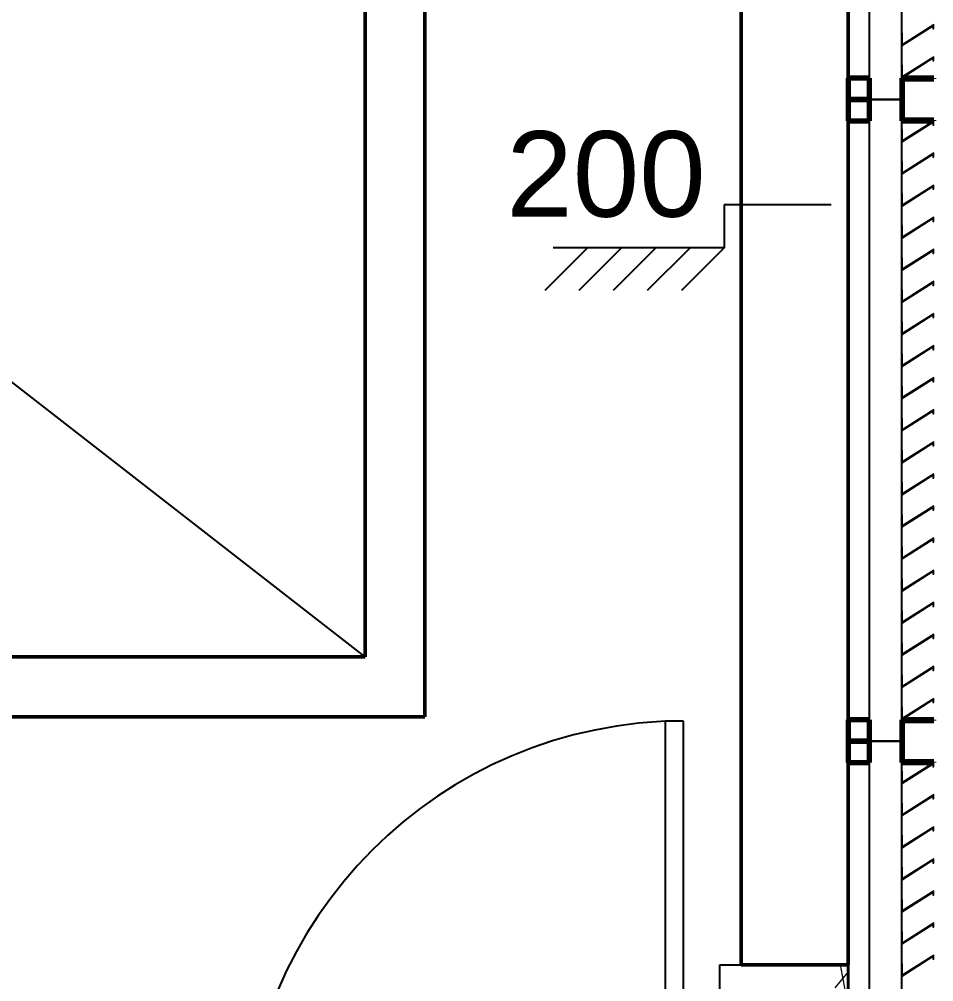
# Model space of a CAD drawing. Header units: millimetres. Extents: x -1379 to 1385823, y -4884429 to 548763.
# Drawn here: x 295061 to 297200, y -2305477 to -2303227 of the extents above; entities that cross this region are included whole.
import ezdxf

# ---------------------------------------------------------------- set-up
doc = ezdxf.new("R2010")
doc.units = ezdxf.units.MM
doc.layers.add('000 - CONCRETE_COL_CUT_COLOR_5', color=7, linetype='Continuous')
doc.layers.add('000 - CONCRETE_EX_BUILDING_MAIN_COLOR_1', color=7, linetype='Continuous')
doc.layers.add('000 - CONCRETE_EX_LOUVERS_DEF_SUB', color=7, linetype='Continuous', plot=False)
for name, color, linetype, lineweight in [('_ _ A-DETL-OPENING', 7, 'Continuous', 25), ('A-COLS-E', 7, 'Continuous', 35), ('A-DETL-THIN', 7, 'Continuous', 25), ('A-DOOR-E', 7, 'Continuous', 35), ('A-FLOR-E', 7, 'Continuous', 35), ('A-GENM', 7, 'Continuous', 35), ('A-GLAZ-CURT', 7, 'Continuous', 35), ('G-ANNO-TEXT', 7, 'Continuous', 9), ('WALL-E', 7, 'Continuous', 50)]:
    doc.layers.add(name, color=color, linetype=linetype, lineweight=lineweight)
doc.styles.add('Arial_3', font='arial.ttf', dxfattribs={"height": 200})

# ---------------------------------------------------------------- blocks, each defined once
blk = doc.blocks.new('DPA_DR-SG-SW-HR - D4_1100x2150 mm-5618247-IV01 - LOWER ROOF LEVEL PLAN')
at = {"layer": '000 - CONCRETE_EX_BUILDING_MAIN_COLOR_1', "color": 7}
for p, q in [((472, 1106.35), (472, 76.35)), ((515, 1106.35), (472, 1106.35)), ((515, 76.35), (515, 1106.35)), ((-515, 76.35), (-550, 76.35)), ((-550, 76.35), (-550, -23.65)), ((-515, 33.35), (-515, 76.35)), ((472, 76.35), (515, 76.35)), ((515, 76.35), (515, 33.35)), ((550, 76.35), (515, 76.35)), ((550, -23.65), (550, 76.35)), ((-500, 33.35), (-515, 33.35)), ((-500, -23.65), (-500, 33.35)), ((515, 33.35), (500, 33.35)), ((500, 33.35), (500, -23.65)), ((-550, -23.65), (-500, -23.65)), ((500, -23.65), (550, -23.65))]:
    blk.add_line(p, q, dxfattribs=at)
at = {"layer": '000 - CONCRETE_EX_BUILDING_MAIN_COLOR_1', "color": 7, "lineweight": 35}
for p, q in [((-550, -23.65), (-550, 76.35)), ((-550, 76.35), (-515, 76.35)), ((-515, 76.35), (-515, 33.35)), ((515, 33.35), (515, 76.35)), ((515, 76.35), (550, 76.35)), ((550, 76.35), (550, -23.65)), ((-515, 33.35), (-500, 33.35)), ((-500, 33.35), (-500, -23.65)), ((500, -23.65), (500, 33.35)), ((500, 33.35), (515, 33.35)), ((-500, -23.65), (-550, -23.65)), ((550, -23.65), (500, -23.65))]:
    blk.add_line(p, q, dxfattribs=at)
at = {"layer": '000 - CONCRETE_EX_BUILDING_MAIN_COLOR_1', "color": 7}
blk.add_arc((515, 76.35), 1030, 90, 180, dxfattribs=at)
blk = doc.blocks.new('DPA_Rectangular - 300 x 700mm-V8-IV01 - LOWER ROOF LEVEL PLAN')
at = {"layer": '000 - CONCRETE_COL_CUT_COLOR_5', "lineweight": 9}
h = blk.add_hatch(dxfattribs=at)
h.set_pattern_fill('FP_9', style=0, pattern_type=2)
h.set_pattern_definition([(50, (-233076.46, 2313145.5), (728.7365, -63.75582), [76.2, -838.2]), (355, (-233076.5, 2313145.5), (-140.97162, 764.2276), [60.96, -670.56]), (100.451, (-233015.74, 2313140.2), (587.77, 700.46675), [64.76, -712.36]), (46.184, (-233076.5, 2313348.7), (1084.31624, -168.17096), [114.3, -1257.3]), (96.636, (-232986.1, 2313334.7), (949.6099, 989.70985), [97.14, -1068.54]), (351.184, (-233076.5, 2313348.7), (949.62055, 989.70115), [91.44, -1005.84]), (21, (-232974.86, 2313297.9), (606.45787, -409.06057), [76.2, -838.2]), (326, (-232974.9, 2313297.9), (247.20834, 736.75292), [60.96, -670.56]), (71.451, (-232924.3, 2313263.8), (853.66825, 327.68547), [64.76, -712.36]), (37.5, (-233076.46, 2313145.48), (12.354693, 338.22012), [33.528, -628.904, 33.528, -1320.292]), (37.5, (-233076.46, 2313145.48), (12.354693, 338.22012), [-695.96, -647.192, 33.528, -639.572]), (7.5, (-233076.46, 2313145.48), (267.278874, 400.722127), [33.528, -354.584, 33.528, -870.204]), (7.5, (-233076.46, 2313145.48), (267.278874, 400.722127), [-421.64, -613.664, 33.528, -223.012]), (327.5, (-233303.03, 2313145.48), (542.36333, -22.915345), [33.528, -220.472, 33.528, -1810.512]), (327.5, (-233303.03, 2313145.48), (542.36333, -22.915345), [-287.528, -758.952, 33.528, -1018.032]), (317.5, (-233404.63, 2313145.5), (592.51696, 101.70711), [33.528, -296.672, 33.528, -1239.52]), (317.5, (-233404.63, 2313145.5), (592.51696, 101.70711), [-363.728, -492.76, 33.528, -713.232])])
h.paths.add_polyline_path([(150, -350), (150, 350), (-150, 350), (-150, -350)])
at = {"layer": '000 - CONCRETE_COL_CUT_COLOR_5', "color": 7}
for p, q in [((-150, 350), (150, 350)), ((-150, -350), (-150, 350)), ((150, 350), (150, -350)), ((150, -350), (-150, -350))]:
    blk.add_line(p, q, dxfattribs=at)
blk = doc.blocks.new('DPA_CP_Entrance Louver Grill Vertical Z - Louver Grill Vertical Z-4595767-IV01 - LOWER ROOF LEVEL PLAN')
at = {"layer": '000 - CONCRETE_EX_LOUVERS_DEF_SUB', "color": 7, "lineweight": 70}
for p, q in [((-700, 0), (-750, 0)), ((-750, 0), (-750, -50)), ((-700, -50), (-700, 0)), ((750, 0), (700, 0)), ((700, 0), (700, -50)), ((750, -50), (750, 0)), ((-750, -50), (-700, -50)), ((700, -50), (750, -50)), ((-700, -125), (-750, -125)), ((-750, -125), (-750, -127)), ((-750, -127), (-702, -127)), ((-702, -127), (-702, -200)), ((-700, -200), (-700, -125)), ((750, -125), (700, -125)), ((700, -125), (700, -200)), ((702, -200), (702, -127)), ((702, -127), (750, -127)), ((750, -127), (750, -125)), ((-702, -200), (-700, -200)), ((700, -200), (702, -200))]:
    blk.add_line(p, q, dxfattribs=at)
at = {"layer": '000 - CONCRETE_EX_LOUVERS_DEF_SUB', "color": 7}
for p, q in [((-750, -125), (-750, -50)), ((-750, -50), (750, -50)), ((750, -50), (750, -125)), ((-750, -125), (750, -125))]:
    blk.add_line(p, q, dxfattribs=at)
blk = doc.blocks.new('GM_Louver Grill Vertical Z1 - Z Profile-V220-IV01 - LOWER ROOF LEVEL PLAN')
at = {"layer": '000 - CONCRETE_EX_LOUVERS_DEF_SUB', "color": 7, "lineweight": 9}
for p, q in [((30, 0), (0.1, 0)), ((0.1, 0), (46.4, -73)), ((30, -2), (30, 0)), ((50, -75), (3.7, -2)), ((3.7, -2), (30, -2)), ((46.4, -73), (40, -73)), ((40, -73), (40, -75)), ((40, -75), (50, -75))]:
    blk.add_line(p, q, dxfattribs=at)
blk = doc.blocks.new('GM_Louver Grill Vertical Z1 - Z Profile-V222-IV01 - LOWER ROOF LEVEL PLAN')
at = {"layer": '000 - CONCRETE_EX_LOUVERS_DEF_SUB', "lineweight": 9}
h = blk.add_hatch(dxfattribs=at)
h.set_pattern_fill('FP_36', style=0, pattern_type=2)
h.set_pattern_definition([(320, (2310722.5, 233351.46), (-63.75582, -728.7365), [76.2, -838.2]), (265, (2310722.5, 233351.5), (764.2276, 140.97162), [60.96, -670.56]), (10.451, (2310717.2, 233290.74), (700.46675, -587.77), [64.76, -712.36]), (316.184, (2310925.7, 233351.5), (-168.17096, -1084.31624), [114.3, -1257.3]), (6.636, (2310911.7, 233261.1), (989.70985, -949.6099), [97.14, -1068.54]), (261.184, (2310925.7, 233351.5), (989.70115, -949.62055), [91.44, -1005.84]), (291, (2310874.9, 233249.86), (-409.06057, -606.45787), [76.2, -838.2]), (236, (2310874.9, 233249.9), (736.75292, -247.20834), [60.96, -670.56]), (341.451, (2310840.8, 233199.3), (327.68547, -853.66825), [64.76, -712.36]), (307.5, (2310722.48, 233351.46), (338.22012, -12.354693), [33.528, -628.904, 33.528, -1320.292]), (307.5, (2310722.48, 233351.46), (338.22012, -12.354693), [-695.96, -647.192, 33.528, -639.572]), (277.5, (2310722.48, 233351.46), (400.722127, -267.278874), [33.528, -354.584, 33.528, -870.204]), (277.5, (2310722.48, 233351.46), (400.722127, -267.278874), [-421.64, -613.664, 33.528, -223.012]), (237.5, (2310722.48, 233578.03), (-22.915345, -542.36333), [33.528, -220.472, 33.528, -1810.512]), (237.5, (2310722.48, 233578.03), (-22.915345, -542.36333), [-287.528, -758.952, 33.528, -1018.032]), (227.5, (2310722.5, 233679.63), (101.70711, -592.51696), [33.528, -296.672, 33.528, -1239.52]), (227.5, (2310722.5, 233679.63), (101.70711, -592.51696), [-363.728, -492.76, 33.528, -713.232])])
h.paths.add_polyline_path([(0.1, 0), (46.4, -73), (40, -73), (40, -75), (50, -75), (3.7, -2), (30, -2), (30, 0)])
at = {"layer": '000 - CONCRETE_EX_LOUVERS_DEF_SUB', "color": 7, "lineweight": 9}
for p, q in [((30, 0), (0.1, 0)), ((0.1, 0), (46.4, -73)), ((30, -2), (30, 0)), ((50, -75), (3.7, -2)), ((3.7, -2), (30, -2)), ((46.4, -73), (40, -73)), ((40, -73), (40, -75)), ((40, -75), (50, -75))]:
    blk.add_line(p, q, dxfattribs=at)
blk = doc.blocks.new('GM_Louver Grill Vertical Z1 - Z Profile-V250-IV01 - LOWER ROOF LEVEL PLAN')
at = {"layer": '000 - CONCRETE_EX_LOUVERS_DEF_SUB', "color": 7, "lineweight": 9}
for p, q in [((30, 0), (0.1, 0)), ((0.1, 0), (46.4, -73)), ((30, -2), (30, 0)), ((50, -75), (3.7, -2)), ((3.7, -2), (30, -2)), ((46.4, -73), (40, -73)), ((40, -73), (40, -75)), ((40, -75), (50, -75))]:
    blk.add_line(p, q, dxfattribs=at)
blk = doc.blocks.new('GM_Louver Grill Vertical Z1 - Z Profile-V546-IV01 - LOWER ROOF LEVEL PLAN')
at = {"layer": '000 - CONCRETE_EX_LOUVERS_DEF_SUB', "color": 7, "lineweight": 9}
for p, q in [((30, 0), (0.1, 0)), ((0.1, 0), (46.4, -73)), ((30, -2), (30, 0)), ((50, -75), (3.7, -2)), ((3.7, -2), (30, -2)), ((46.4, -73), (40, -73)), ((40, -73), (40, -75)), ((40, -75), (50, -75))]:
    blk.add_line(p, q, dxfattribs=at)
blk = doc.blocks.new('GM_Louver Grill Vertical Z1 - Z Profile-V547-IV01 - LOWER ROOF LEVEL PLAN')
at = {"layer": '000 - CONCRETE_EX_LOUVERS_DEF_SUB', "color": 7, "lineweight": 9}
for p, q in [((30, 0), (0.1, 0)), ((0.1, 0), (46.4, -73)), ((30, -2), (30, 0)), ((50, -75), (3.7, -2)), ((3.7, -2), (30, -2)), ((46.4, -73), (40, -73)), ((40, -73), (40, -75)), ((40, -75), (50, -75))]:
    blk.add_line(p, q, dxfattribs=at)
blk = doc.blocks.new('GM_Louver Grill Vertical Z1 - Z Profile-V548-IV01 - LOWER ROOF LEVEL PLAN')
at = {"layer": '000 - CONCRETE_EX_LOUVERS_DEF_SUB', "color": 7, "lineweight": 9}
for p, q in [((30, 0), (0.1, 0)), ((0.1, 0), (46.4, -73)), ((30, -2), (30, 0)), ((50, -75), (3.7, -2)), ((3.7, -2), (30, -2)), ((46.4, -73), (40, -73)), ((40, -73), (40, -75)), ((40, -75), (50, -75))]:
    blk.add_line(p, q, dxfattribs=at)
blk = doc.blocks.new('GM_Louver Grill Vertical Z1 - Z Profile-V549-IV01 - LOWER ROOF LEVEL PLAN')
at = {"layer": '000 - CONCRETE_EX_LOUVERS_DEF_SUB', "color": 7, "lineweight": 9}
for p, q in [((30, 0), (0.1, 0)), ((0.1, 0), (46.4, -73)), ((30, -2), (30, 0)), ((50, -75), (3.7, -2)), ((3.7, -2), (30, -2)), ((46.4, -73), (40, -73)), ((40, -73), (40, -75)), ((40, -75), (50, -75))]:
    blk.add_line(p, q, dxfattribs=at)
blk = doc.blocks.new('GM_Louver Grill Vertical Z1 - Z Profile-V550-IV01 - LOWER ROOF LEVEL PLAN')
at = {"layer": '000 - CONCRETE_EX_LOUVERS_DEF_SUB', "color": 7, "lineweight": 9}
for p, q in [((30, 0), (0.1, 0)), ((0.1, 0), (46.4, -73)), ((30, -2), (30, 0)), ((50, -75), (3.7, -2)), ((3.7, -2), (30, -2)), ((46.4, -73), (40, -73)), ((40, -73), (40, -75)), ((40, -75), (50, -75))]:
    blk.add_line(p, q, dxfattribs=at)
blk = doc.blocks.new('GM_Louver Grill Vertical Z1 - Z Profile-V551-IV01 - LOWER ROOF LEVEL PLAN')
at = {"layer": '000 - CONCRETE_EX_LOUVERS_DEF_SUB', "color": 7, "lineweight": 9}
for p, q in [((30, 0), (0.1, 0)), ((0.1, 0), (46.4, -73)), ((30, -2), (30, 0)), ((50, -75), (3.7, -2)), ((3.7, -2), (30, -2)), ((46.4, -73), (40, -73)), ((40, -73), (40, -75)), ((40, -75), (50, -75))]:
    blk.add_line(p, q, dxfattribs=at)
blk = doc.blocks.new('GM_Louver Grill Vertical Z1 - Z Profile-V552-IV01 - LOWER ROOF LEVEL PLAN')
at = {"layer": '000 - CONCRETE_EX_LOUVERS_DEF_SUB', "color": 7, "lineweight": 9}
for p, q in [((30, 0), (0.1, 0)), ((0.1, 0), (46.4, -73)), ((30, -2), (30, 0)), ((50, -75), (3.7, -2)), ((3.7, -2), (30, -2)), ((46.4, -73), (40, -73)), ((40, -73), (40, -75)), ((40, -75), (50, -75))]:
    blk.add_line(p, q, dxfattribs=at)
blk = doc.blocks.new('GM_Louver Grill Vertical Z1 - Z Profile-V553-IV01 - LOWER ROOF LEVEL PLAN')
at = {"layer": '000 - CONCRETE_EX_LOUVERS_DEF_SUB', "color": 7, "lineweight": 9}
for p, q in [((30, 0), (0.1, 0)), ((0.1, 0), (46.4, -73)), ((30, -2), (30, 0)), ((50, -75), (3.7, -2)), ((3.7, -2), (30, -2)), ((46.4, -73), (40, -73)), ((40, -73), (40, -75)), ((40, -75), (50, -75))]:
    blk.add_line(p, q, dxfattribs=at)
blk = doc.blocks.new('GM_Louver Grill Vertical Z1 - Z Profile-V554-IV01 - LOWER ROOF LEVEL PLAN')
at = {"layer": '000 - CONCRETE_EX_LOUVERS_DEF_SUB', "color": 7, "lineweight": 9}
for p, q in [((30, 0), (0.1, 0)), ((0.1, 0), (46.4, -73)), ((30, -2), (30, 0)), ((50, -75), (3.7, -2)), ((3.7, -2), (30, -2)), ((46.4, -73), (40, -73)), ((40, -73), (40, -75)), ((40, -75), (50, -75))]:
    blk.add_line(p, q, dxfattribs=at)
blk = doc.blocks.new('GM_Louver Grill Vertical Z1 - Z Profile-V555-IV01 - LOWER ROOF LEVEL PLAN')
at = {"layer": '000 - CONCRETE_EX_LOUVERS_DEF_SUB', "color": 7, "lineweight": 9}
for p, q in [((30, 0), (0.1, 0)), ((0.1, 0), (46.4, -73)), ((30, -2), (30, 0)), ((50, -75), (3.7, -2)), ((3.7, -2), (30, -2)), ((46.4, -73), (40, -73)), ((40, -73), (40, -75)), ((40, -75), (50, -75))]:
    blk.add_line(p, q, dxfattribs=at)
blk = doc.blocks.new('GM_Louver Grill Vertical Z1 - Z Profile-V556-IV01 - LOWER ROOF LEVEL PLAN')
at = {"layer": '000 - CONCRETE_EX_LOUVERS_DEF_SUB', "color": 7, "lineweight": 9}
for p, q in [((30, 0), (0.1, 0)), ((0.1, 0), (46.4, -73)), ((30, -2), (30, 0)), ((50, -75), (3.7, -2)), ((3.7, -2), (30, -2)), ((46.4, -73), (40, -73)), ((40, -73), (40, -75)), ((40, -75), (50, -75))]:
    blk.add_line(p, q, dxfattribs=at)
blk = doc.blocks.new('GM_Louver Grill Vertical Z1 - Z Profile-V557-IV01 - LOWER ROOF LEVEL PLAN')
at = {"layer": '000 - CONCRETE_EX_LOUVERS_DEF_SUB', "color": 7, "lineweight": 9}
for p, q in [((30, 0), (0.1, 0)), ((0.1, 0), (46.4, -73)), ((30, -2), (30, 0)), ((50, -75), (3.7, -2)), ((3.7, -2), (30, -2)), ((46.4, -73), (40, -73)), ((40, -73), (40, -75)), ((40, -75), (50, -75))]:
    blk.add_line(p, q, dxfattribs=at)
blk = doc.blocks.new('GM_Louver Grill Vertical Z1 - Z Profile-V558-IV01 - LOWER ROOF LEVEL PLAN')
at = {"layer": '000 - CONCRETE_EX_LOUVERS_DEF_SUB', "color": 7, "lineweight": 9}
for p, q in [((30, 0), (0.1, 0)), ((0.1, 0), (46.4, -73)), ((30, -2), (30, 0)), ((50, -75), (3.7, -2)), ((3.7, -2), (30, -2)), ((46.4, -73), (40, -73)), ((40, -73), (40, -75)), ((40, -75), (50, -75))]:
    blk.add_line(p, q, dxfattribs=at)
blk = doc.blocks.new('GM_Louver Grill Vertical Z1 - Z Profile-V559-IV01 - LOWER ROOF LEVEL PLAN')
at = {"layer": '000 - CONCRETE_EX_LOUVERS_DEF_SUB', "color": 7, "lineweight": 9}
for p, q in [((30, 0), (0.1, 0)), ((0.1, 0), (46.4, -73)), ((30, -2), (30, 0)), ((50, -75), (3.7, -2)), ((3.7, -2), (30, -2)), ((46.4, -73), (40, -73)), ((40, -73), (40, -75)), ((40, -75), (50, -75))]:
    blk.add_line(p, q, dxfattribs=at)
blk = doc.blocks.new('GM_Louver Grill Vertical Z1 - Z Profile-V560-IV01 - LOWER ROOF LEVEL PLAN')
at = {"layer": '000 - CONCRETE_EX_LOUVERS_DEF_SUB', "color": 7, "lineweight": 9}
for p, q in [((30, 0), (0.1, 0)), ((0.1, 0), (46.4, -73)), ((30, -2), (30, 0)), ((50, -75), (3.7, -2)), ((3.7, -2), (30, -2)), ((46.4, -73), (40, -73)), ((40, -73), (40, -75)), ((40, -75), (50, -75))]:
    blk.add_line(p, q, dxfattribs=at)
blk = doc.blocks.new('GM_Louver Grill Vertical Z1 - Z Profile-V561-IV01 - LOWER ROOF LEVEL PLAN')
at = {"layer": '000 - CONCRETE_EX_LOUVERS_DEF_SUB', "color": 7, "lineweight": 9}
for p, q in [((30, 0), (0.1, 0)), ((0.1, 0), (46.4, -73)), ((30, -2), (30, 0)), ((50, -75), (3.7, -2)), ((3.7, -2), (30, -2)), ((46.4, -73), (40, -73)), ((40, -73), (40, -75)), ((40, -75), (50, -75))]:
    blk.add_line(p, q, dxfattribs=at)
blk = doc.blocks.new('GM_Louver Grill Vertical Z1 - Z Profile-V562-IV01 - LOWER ROOF LEVEL PLAN')
at = {"layer": '000 - CONCRETE_EX_LOUVERS_DEF_SUB', "color": 7, "lineweight": 9}
for p, q in [((30, 0), (0.1, 0)), ((0.1, 0), (46.4, -73)), ((30, -2), (30, 0)), ((50, -75), (3.7, -2)), ((3.7, -2), (30, -2)), ((46.4, -73), (40, -73)), ((40, -73), (40, -75)), ((40, -75), (50, -75))]:
    blk.add_line(p, q, dxfattribs=at)
blk = doc.blocks.new('GM_Louver Grill Vertical Z1 - Z Profile-V563-IV01 - LOWER ROOF LEVEL PLAN')
at = {"layer": '000 - CONCRETE_EX_LOUVERS_DEF_SUB', "color": 7, "lineweight": 9}
for p, q in [((30, 0), (0.1, 0)), ((0.1, 0), (46.4, -73)), ((30, -2), (30, 0)), ((50, -75), (3.7, -2)), ((3.7, -2), (30, -2)), ((46.4, -73), (40, -73)), ((40, -73), (40, -75)), ((40, -75), (50, -75))]:
    blk.add_line(p, q, dxfattribs=at)
blk = doc.blocks.new('GM_Louver Grill Vertical Z1 - Z Profile-V564-IV01 - LOWER ROOF LEVEL PLAN')
at = {"layer": '000 - CONCRETE_EX_LOUVERS_DEF_SUB', "color": 7, "lineweight": 9}
for p, q in [((30, 0), (0.1, 0)), ((0.1, 0), (46.4, -73)), ((30, -2), (30, 0)), ((50, -75), (3.7, -2)), ((3.7, -2), (30, -2)), ((46.4, -73), (40, -73)), ((40, -73), (40, -75)), ((40, -75), (50, -75))]:
    blk.add_line(p, q, dxfattribs=at)
blk = doc.blocks.new('GM_Louver Grill Vertical Z1 - Z Profile-V565-IV01 - LOWER ROOF LEVEL PLAN')
at = {"layer": '000 - CONCRETE_EX_LOUVERS_DEF_SUB', "color": 7, "lineweight": 9}
for p, q in [((30, 0), (0.1, 0)), ((0.1, 0), (46.4, -73)), ((30, -2), (30, 0)), ((50, -75), (3.7, -2)), ((3.7, -2), (30, -2)), ((46.4, -73), (40, -73)), ((40, -73), (40, -75)), ((40, -75), (50, -75))]:
    blk.add_line(p, q, dxfattribs=at)
blk = doc.blocks.new('GM_Louver Grill Vertical Z1 - Z Profile-V566-IV01 - LOWER ROOF LEVEL PLAN')
at = {"layer": '000 - CONCRETE_EX_LOUVERS_DEF_SUB', "color": 7, "lineweight": 9}
for p, q in [((30, 0), (0.1, 0)), ((0.1, 0), (46.4, -73)), ((30, -2), (30, 0)), ((50, -75), (3.7, -2)), ((3.7, -2), (30, -2)), ((46.4, -73), (40, -73)), ((40, -73), (40, -75)), ((40, -75), (50, -75))]:
    blk.add_line(p, q, dxfattribs=at)
blk = doc.blocks.new('GM_Louver Grill Vertical Z1 - Z Profile-V567-IV01 - LOWER ROOF LEVEL PLAN')
at = {"layer": '000 - CONCRETE_EX_LOUVERS_DEF_SUB', "color": 7, "lineweight": 9}
for p, q in [((30, 0), (0.1, 0)), ((0.1, 0), (46.4, -73)), ((30, -2), (30, 0)), ((50, -75), (3.7, -2)), ((3.7, -2), (30, -2)), ((46.4, -73), (40, -73)), ((40, -73), (40, -75)), ((40, -75), (50, -75))]:
    blk.add_line(p, q, dxfattribs=at)
blk = doc.blocks.new('GM_Louver Grill Vertical Z1 - Z Profile-V568-IV01 - LOWER ROOF LEVEL PLAN')
at = {"layer": '000 - CONCRETE_EX_LOUVERS_DEF_SUB', "color": 7, "lineweight": 9}
for p, q in [((30, 0), (0.1, 0)), ((0.1, 0), (46.4, -73)), ((30, -2), (30, 0)), ((50, -75), (3.7, -2)), ((3.7, -2), (30, -2)), ((46.4, -73), (40, -73)), ((40, -73), (40, -75)), ((40, -75), (50, -75))]:
    blk.add_line(p, q, dxfattribs=at)
blk = doc.blocks.new('GM_Louver Grill Vertical Z1 - Z Profile-V569-IV01 - LOWER ROOF LEVEL PLAN')
at = {"layer": '000 - CONCRETE_EX_LOUVERS_DEF_SUB', "color": 7, "lineweight": 9}
for p, q in [((30, 0), (0.1, 0)), ((0.1, 0), (46.4, -73)), ((30, -2), (30, 0)), ((50, -75), (3.7, -2)), ((3.7, -2), (30, -2)), ((46.4, -73), (40, -73)), ((40, -73), (40, -75)), ((40, -75), (50, -75))]:
    blk.add_line(p, q, dxfattribs=at)
blk = doc.blocks.new('GM_Louver Grill Vertical Z1 - Z Profile-V570-IV01 - LOWER ROOF LEVEL PLAN')
at = {"layer": '000 - CONCRETE_EX_LOUVERS_DEF_SUB', "color": 7, "lineweight": 9}
for p, q in [((30, 0), (0.1, 0)), ((0.1, 0), (46.4, -73)), ((30, -2), (30, 0)), ((50, -75), (3.7, -2)), ((3.7, -2), (30, -2)), ((46.4, -73), (40, -73)), ((40, -73), (40, -75)), ((40, -75), (50, -75))]:
    blk.add_line(p, q, dxfattribs=at)

msp = doc.modelspace()

# ---------------------------------------------------------------- linework, layer by layer
at = {"layer": '_ _ A-DETL-OPENING', "color": 7}
msp.add_line((295869.6, -2304717.7), (291369.6, -2301217.7), dxfattribs=at)
at = {"layer": 'A-DETL-THIN', "color": 7}
for p, q in [((296959.7, -2303661.2), (296709.7, -2303661.2)), ((296709.7, -2303661.2), (296709.7, -2303761.2)), ((296389.7, -2303761.2), (296289.7, -2303861.2)), ((296709.7, -2303761.2), (296309.7, -2303761.2)), ((296469.7, -2303761.2), (296369.7, -2303861.2)), ((296549.7, -2303761.2), (296449.7, -2303861.2)), ((296629.7, -2303761.2), (296529.7, -2303861.2)), ((296709.7, -2303761.2), (296609.7, -2303861.2))]:
    msp.add_line(p, q, dxfattribs=at)
at = {"layer": 'A-FLOR-E', "color": 7}
for p, q in [((296999.6, -2300342.7), (296999.6, -2306037.7)), ((296999.6, -2306037.7), (296999.6, -2300342.7)), ((296749.6, -2305437.7), (296749.6, -2301042.7)), ((296009.6, -2301077.7), (296009.6, -2304857.7)), ((295869.6, -2304717.7), (295869.6, -2301217.7)), ((295869.6, -2301217.7), (295869.6, -2304717.7)), ((291369.6, -2304717.7), (295869.6, -2304717.7)), ((295869.6, -2304717.7), (291369.6, -2304717.7)), ((296009.6, -2304857.7), (291229.6, -2304857.7))]:
    msp.add_line(p, q, dxfattribs=at)
at = {"layer": 'WALL-E', "color": 7}
for p, q in [((296749.6, -2305437.7), (296749.6, -2301042.7)), ((296749.6, -2301042.7), (296749.6, -2305437.7)), ((296999.6, -2305437.7), (296999.6, -2301042.7)), ((296999.6, -2301042.7), (296999.6, -2305437.7)), ((295869.6, -2301217.7), (295869.6, -2304717.7)), ((295869.6, -2304717.7), (295869.6, -2301217.7)), ((296009.6, -2301217.7), (296009.6, -2304857.7)), ((296009.6, -2304857.7), (296009.6, -2301217.7)), ((295869.6, -2304717.7), (291369.6, -2304717.7)), ((291369.6, -2304717.7), (295869.6, -2304717.7)), ((295869.6, -2304857.7), (291369.6, -2304857.7)), ((291369.6, -2304857.7), (295869.6, -2304857.7)), ((296009.6, -2304857.7), (295869.6, -2304857.7)), ((295869.6, -2304857.7), (296009.6, -2304857.7)), ((296999.6, -2305437.7), (296749.6, -2305437.7)), ((296749.6, -2305437.7), (296999.6, -2305437.7))]:
    msp.add_line(p, q, dxfattribs=at)

# ---------------------------------------------------------------- block references
at = {"layer": 'A-COLS-E', "color": 7}
msp.add_blockref('DPA_Rectangular - 300 x 700mm-V8-IV01 - LOWER ROOF LEVEL PLAN', (296849.6, -2305787.7), dxfattribs=at)
at = {"layer": 'A-DOOR-E', "color": 7}
msp.add_blockref('DPA_DR-SG-SW-HR - D4_1100x2150 mm-5618247-IV01 - LOWER ROOF LEVEL PLAN', (296099.6, -2305974.1), dxfattribs=at)
at = {"layer": 'A-GENM', "color": 7, "lineweight": 9}
for name, p, rotation in [('GM_Louver Grill Vertical Z1 - Z Profile-V220-IV01 - LOWER ROOF LEVEL PLAN', (297124.6, -2303289.7), 90.00000000000362), ('GM_Louver Grill Vertical Z1 - Z Profile-V222-IV01 - LOWER ROOF LEVEL PLAN', (297124.6, -2303364.7), 90.00000000000362), ('GM_Louver Grill Vertical Z1 - Z Profile-V563-IV01 - LOWER ROOF LEVEL PLAN', (297124.6, -2303514.7), 90.00000000000362), ('GM_Louver Grill Vertical Z1 - Z Profile-V546-IV01 - LOWER ROOF LEVEL PLAN', (297124.6, -2303589.7), 90.00000000000362), ('GM_Louver Grill Vertical Z1 - Z Profile-V547-IV01 - LOWER ROOF LEVEL PLAN', (297124.6, -2303664.7), 90.00000000000362), ('GM_Louver Grill Vertical Z1 - Z Profile-V548-IV01 - LOWER ROOF LEVEL PLAN', (297124.6, -2303739.7), 90.00000000000362), ('GM_Louver Grill Vertical Z1 - Z Profile-V549-IV01 - LOWER ROOF LEVEL PLAN', (297124.6, -2303814.7), 90.00000000000362), ('GM_Louver Grill Vertical Z1 - Z Profile-V550-IV01 - LOWER ROOF LEVEL PLAN', (297124.6, -2303889.7), 90.00000000000362), ('GM_Louver Grill Vertical Z1 - Z Profile-V551-IV01 - LOWER ROOF LEVEL PLAN', (297124.6, -2303964.7), 90.00000000000362), ('GM_Louver Grill Vertical Z1 - Z Profile-V552-IV01 - LOWER ROOF LEVEL PLAN', (297124.6, -2304039.7), 90.00000000000362), ('GM_Louver Grill Vertical Z1 - Z Profile-V553-IV01 - LOWER ROOF LEVEL PLAN', (297124.6, -2304114.7), 90.00000000000362), ('GM_Louver Grill Vertical Z1 - Z Profile-V554-IV01 - LOWER ROOF LEVEL PLAN', (297124.6, -2304189.7), 90.00000000000362), ('GM_Louver Grill Vertical Z1 - Z Profile-V555-IV01 - LOWER ROOF LEVEL PLAN', (297124.6, -2304264.7), 90.00000000000362), ('GM_Louver Grill Vertical Z1 - Z Profile-V556-IV01 - LOWER ROOF LEVEL PLAN', (297124.6, -2304339.7), 90.00000000000362), ('GM_Louver Grill Vertical Z1 - Z Profile-V557-IV01 - LOWER ROOF LEVEL PLAN', (297124.6, -2304414.7), 90.00000000000362), ('GM_Louver Grill Vertical Z1 - Z Profile-V558-IV01 - LOWER ROOF LEVEL PLAN', (297124.6, -2304489.7), 90.00000000000362), ('GM_Louver Grill Vertical Z1 - Z Profile-V559-IV01 - LOWER ROOF LEVEL PLAN', (297124.6, -2304564.7), 90.00000000000362), ('GM_Louver Grill Vertical Z1 - Z Profile-V560-IV01 - LOWER ROOF LEVEL PLAN', (297124.6, -2304639.7), 90.00000000000362), ('GM_Louver Grill Vertical Z1 - Z Profile-V561-IV01 - LOWER ROOF LEVEL PLAN', (297124.6, -2304714.7), 90.00000000000362), ('GM_Louver Grill Vertical Z1 - Z Profile-V562-IV01 - LOWER ROOF LEVEL PLAN', (297124.6, -2304789.7), 90.00000000000362), ('GM_Louver Grill Vertical Z1 - Z Profile-V564-IV01 - LOWER ROOF LEVEL PLAN', (297124.6, -2304864.7), 90.00000000000362), ('GM_Louver Grill Vertical Z1 - Z Profile-V250-IV01 - LOWER ROOF LEVEL PLAN', (297124.6, -2305014.7), 90.00000000000362), ('GM_Louver Grill Vertical Z1 - Z Profile-V565-IV01 - LOWER ROOF LEVEL PLAN', (297124.6, -2305089.7), 90.00000000000348), ('GM_Louver Grill Vertical Z1 - Z Profile-V566-IV01 - LOWER ROOF LEVEL PLAN', (297124.6, -2305164.7), 90.00000000000348), ('GM_Louver Grill Vertical Z1 - Z Profile-V567-IV01 - LOWER ROOF LEVEL PLAN', (297124.6, -2305239.7), 90.00000000000348), ('GM_Louver Grill Vertical Z1 - Z Profile-V568-IV01 - LOWER ROOF LEVEL PLAN', (297124.6, -2305314.7), 90.00000000000348), ('GM_Louver Grill Vertical Z1 - Z Profile-V569-IV01 - LOWER ROOF LEVEL PLAN', (297124.6, -2305389.7), 90.00000000000348), ('GM_Louver Grill Vertical Z1 - Z Profile-V570-IV01 - LOWER ROOF LEVEL PLAN', (297124.6, -2305464.7), 90.00000000000348)]:
    msp.add_blockref(name, p, dxfattribs=dict(at, rotation=rotation))
at = {"layer": 'A-GLAZ-CURT', "color": 7}
for p, rotation in [((296999.6, -2302664.7), 90.00000000000362), ((296999.6, -2304164.7), 90.00000000000362), ((296999.6, -2305664.7), 90.00000000000348)]:
    msp.add_blockref('DPA_CP_Entrance Louver Grill Vertical Z - Louver Grill Vertical Z-4595767-IV01 - LOWER ROOF LEVEL PLAN', p, dxfattribs=dict(at, rotation=rotation))

# ---------------------------------------------------------------- texts
at = {"layer": 'G-ANNO-TEXT', "color": 7, "insert": (296200.1, -2303488.8), "char_height": 200, "width": 577.215, "attachment_point": 1, "style": 'Arial_3'}
msp.add_mtext('200', dxfattribs=at)

doc.saveas('drawing.dxf')
